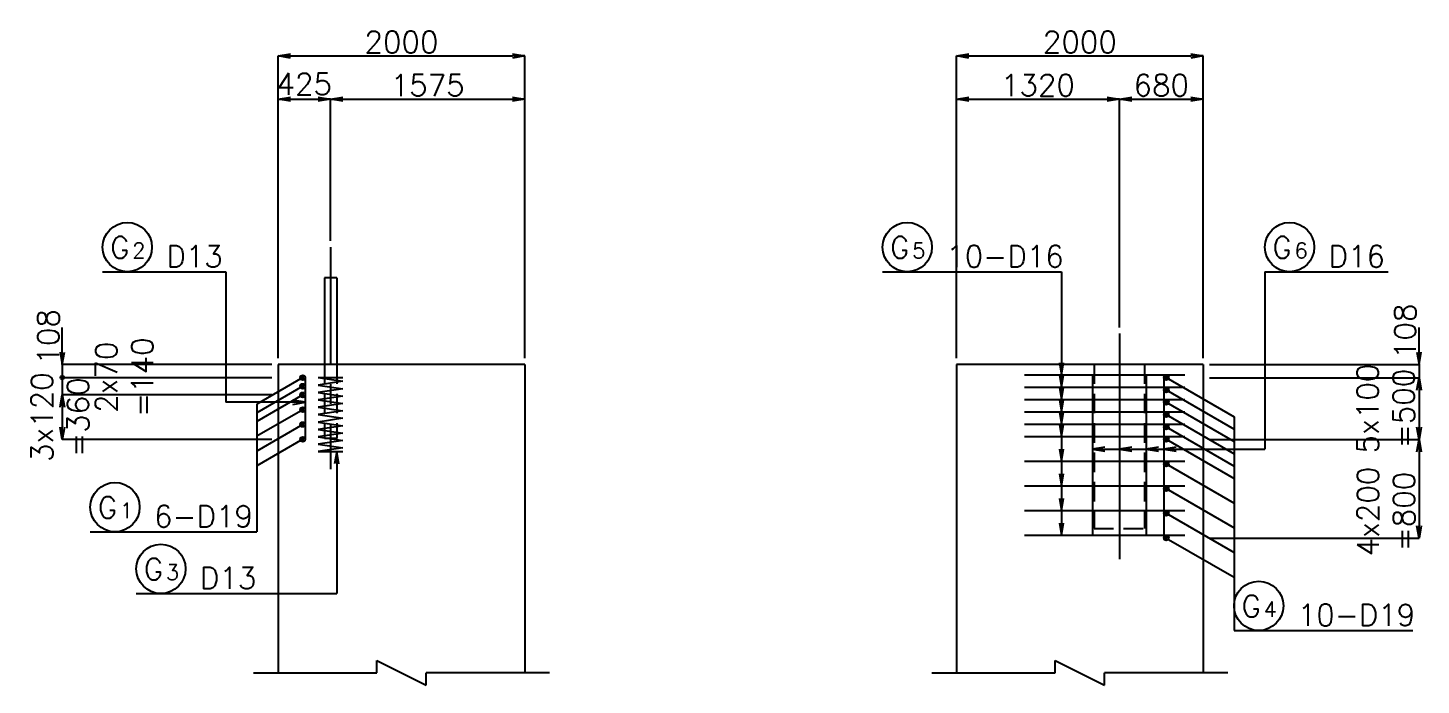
# Model space of a CAD drawing. Extents: x -19525 to 20025, y -14225 to 14225.
# Drawn here: x -4779 to 6517, y -3250 to 2077 of the extents above; entities that cross this region are included whole.
import ezdxf

# ---------------------------------------------------------------- set-up
doc = ezdxf.new("R2010")
doc.units = 0
doc.header["$PDMODE"] = 35
doc.linetypes.add('CENTER2', pattern=[28.575, 19.05, -3.175, 3.175, -3.175])
doc.linetypes.add('HIDDEN2', pattern=[4.7625, 3.175, -1.5875])
doc.layers.get('0').update_dxf_attribs({"linetype": 'CONTINUOUS'})
doc.layers.get('DEFPOINTS').update_dxf_attribs({"linetype": 'CONTINUOUS'})
for name, color, linetype in [('DIM-01', 2, 'CONTINUOUS'), ('DIM-02', 2, 'CONTINUOUS'), ('GAIKEI-01', 7, 'CONTINUOUS'), ('TEKKIN-01', 3, 'CONTINUOUS'), ('TEKKIN-02', 4, 'CONTINUOUS')]:
    doc.layers.add(name, color=color, linetype=linetype)
doc.styles.get("Standard").update_dxf_attribs({"font": 'txt.shx', "bigfont": 'bigfont.shx'})
doc.dimstyles.get("Standard").update_dxf_attribs({"dimscale": 50, "dimtxt": 3.5, "dimasz": 2, "dimexe": 0, "dimexo": 1, "dimgap": 0.5, "dimtad": 1, "dimdec": 0, "dimzin": 0, "dimtxsty": 'STANDARD', "dimblk1": 'OPEN', "dimblk2": 'OPEN', "dimsah": 1, "dimcen": 0, "dimclrd": 2, "dimclre": 2, "dimclrt": 6, "dimaunit": 1, "dimazin": 3, "dimtfac": 1, "dimtdec": 4, "dimtix": 1, "dimtofl": 0, "dimtmove": 0, "dimatfit": 3, "dimtolj": 1, "dimtzin": 0})

# ---------------------------------------------------------------- blocks, each defined once
blk = doc.blocks.new('_OPEN')
at = {"color": 0, "linetype": 'BYBLOCK'}
for p, q in [((-1, 0.17), (0, 0)), ((0, 0), (-1, -0.17)), ((0, 0), (-1, 0))]:
    blk.add_line(p, q, dxfattribs=at)
blk = doc.blocks.new('*D37')
at = {"color": 2, "linetype": 'BYBLOCK'}
for p, q in [((2750, -600), (2750, 1850)), ((2850, 1850), (4650, 1850)), ((4750, -600), (4750, 1850))]:
    blk.add_line(p, q, dxfattribs=at)
at = {"layer": 'DEFPOINTS', "color": 0, "linetype": 'BYBLOCK'}
for p in [(4750, 1850), (2750, -650), (4750, -650)]:
    blk.add_point(p, dxfattribs=at)
at = {"color": 2, "linetype": 'BYBLOCK', "xscale": 100, "yscale": 100, "zscale": 100, "rotation": 180}
blk.add_blockref('_OPEN', (2750, 1850), dxfattribs=at)
at = {"color": 2, "linetype": 'BYBLOCK', "xscale": 100, "yscale": 100, "zscale": 100}
blk.add_blockref('_OPEN', (4750, 1850), dxfattribs=at)
at = {"color": 6, "linetype": 'BYBLOCK', "insert": (3750, 1962.5), "char_height": 175, "attachment_point": 5}
blk.add_mtext('\\A1;2000', dxfattribs=at)
blk = doc.blocks.new('*D39')
at = {"color": 2, "linetype": 'BYBLOCK'}
blk.add_line((4170, 1500), (4650, 1500), dxfattribs=at)
at = {"layer": 'DEFPOINTS', "color": 0, "linetype": 'BYBLOCK'}
for p in [(4750, 1500), (4070, -400), (4750, -650)]:
    blk.add_point(p, dxfattribs=at)
at = {"color": 2, "linetype": 'BYBLOCK', "xscale": 100, "yscale": 100, "zscale": 100, "rotation": 180}
blk.add_blockref('_OPEN', (4070, 1500), dxfattribs=at)
at = {"color": 2, "linetype": 'BYBLOCK', "xscale": 100, "yscale": 100, "zscale": 100}
blk.add_blockref('_OPEN', (4750, 1500), dxfattribs=at)
at = {"color": 6, "linetype": 'BYBLOCK', "insert": (4410, 1612.5), "char_height": 175, "attachment_point": 5}
blk.add_mtext('\\A1;680', dxfattribs=at)
blk = doc.blocks.new('*D38')
at = {"color": 2, "linetype": 'BYBLOCK'}
for p, q in [((2850, 1500), (3970, 1500)), ((4070, -350), (4070, 1500))]:
    blk.add_line(p, q, dxfattribs=at)
at = {"layer": 'DEFPOINTS', "color": 0, "linetype": 'BYBLOCK'}
for p in [(4070, 1500), (4070, -400), (2750, -650)]:
    blk.add_point(p, dxfattribs=at)
at = {"color": 2, "linetype": 'BYBLOCK', "xscale": 100, "yscale": 100, "zscale": 100, "rotation": 180}
blk.add_blockref('_OPEN', (2750, 1500), dxfattribs=at)
at = {"color": 2, "linetype": 'BYBLOCK', "xscale": 100, "yscale": 100, "zscale": 100}
blk.add_blockref('_OPEN', (4070, 1500), dxfattribs=at)
at = {"color": 6, "linetype": 'BYBLOCK', "insert": (3410, 1612.5), "char_height": 175, "attachment_point": 5}
blk.add_mtext('\\A1;1320', dxfattribs=at)
blk = doc.blocks.new('*D34')
at = {"color": 2, "linetype": 'BYBLOCK'}
blk.add_line((-2225, 1500), (-850, 1500), dxfattribs=at)
at = {"layer": 'DEFPOINTS', "color": 0, "linetype": 'BYBLOCK'}
for p in [(-750, 1500), (-2325, 300), (-750, -650)]:
    blk.add_point(p, dxfattribs=at)
at = {"color": 2, "linetype": 'BYBLOCK', "xscale": 100, "yscale": 100, "zscale": 100, "rotation": 180}
blk.add_blockref('_OPEN', (-2325, 1500), dxfattribs=at)
at = {"color": 2, "linetype": 'BYBLOCK', "xscale": 100, "yscale": 100, "zscale": 100}
blk.add_blockref('_OPEN', (-750, 1500), dxfattribs=at)
at = {"color": 6, "linetype": 'BYBLOCK', "insert": (-1537.5, 1612.5), "char_height": 175, "attachment_point": 5}
blk.add_mtext('\\A1;1575', dxfattribs=at)
blk = doc.blocks.new('*D35')
at = {"color": 2, "linetype": 'BYBLOCK'}
for p, q in [((-2650, 1500), (-2425, 1500)), ((-2325, 350), (-2325, 1500))]:
    blk.add_line(p, q, dxfattribs=at)
at = {"layer": 'DEFPOINTS', "color": 0, "linetype": 'BYBLOCK'}
for p in [(-2325, 1500), (-2325, 300), (-2750, -650)]:
    blk.add_point(p, dxfattribs=at)
at = {"color": 2, "linetype": 'BYBLOCK', "xscale": 100, "yscale": 100, "zscale": 100, "rotation": 180}
blk.add_blockref('_OPEN', (-2750, 1500), dxfattribs=at)
at = {"color": 2, "linetype": 'BYBLOCK', "xscale": 100, "yscale": 100, "zscale": 100}
blk.add_blockref('_OPEN', (-2325, 1500), dxfattribs=at)
at = {"color": 6, "linetype": 'BYBLOCK', "insert": (-2538, 1622), "char_height": 175, "attachment_point": 5}
blk.add_mtext('\\A1;425', dxfattribs=at)
blk = doc.blocks.new('*D36')
at = {"color": 2, "linetype": 'BYBLOCK'}
for p, q in [((-2750, -600), (-2750, 1850)), ((-2650, 1850), (-850, 1850)), ((-750, -600), (-750, 1850))]:
    blk.add_line(p, q, dxfattribs=at)
at = {"layer": 'DEFPOINTS', "color": 0, "linetype": 'BYBLOCK'}
for p in [(-750, 1850), (-2750, -650), (-750, -650)]:
    blk.add_point(p, dxfattribs=at)
at = {"color": 2, "linetype": 'BYBLOCK', "xscale": 100, "yscale": 100, "zscale": 100, "rotation": 180}
blk.add_blockref('_OPEN', (-2750, 1850), dxfattribs=at)
at = {"color": 2, "linetype": 'BYBLOCK', "xscale": 100, "yscale": 100, "zscale": 100}
blk.add_blockref('_OPEN', (-750, 1850), dxfattribs=at)
at = {"color": 6, "linetype": 'BYBLOCK', "insert": (-1750, 1962.5), "char_height": 175, "attachment_point": 5}
blk.add_mtext('\\A1;2000', dxfattribs=at)
blk = doc.blocks.new('*D122')
at = {"color": 2, "linetype": 'BYBLOCK'}
blk.add_line((-2800, -650), (-4500, -650), dxfattribs=at)
at = {"layer": 'DEFPOINTS', "color": 0, "linetype": 'BYBLOCK'}
for p in [(-2750, -650), (-4500, -758), (-2750, -758)]:
    blk.add_point(p, dxfattribs=at)
at = {"color": 6, "linetype": 'BYBLOCK', "insert": (-4613, -427), "char_height": 175, "attachment_point": 5, "rotation": 90}
blk.add_mtext('\\A1;108', dxfattribs=at)
blk = doc.blocks.new('*D123')
at = {"color": 2, "linetype": 'BYBLOCK'}
blk.add_line((-2800, -758), (-4500, -758), dxfattribs=at)
at = {"layer": 'DEFPOINTS', "color": 0, "linetype": 'BYBLOCK'}
for p in [(-2750, -758), (-4500, -898), (-2750, -898)]:
    blk.add_point(p, dxfattribs=at)
at = {"color": 6, "linetype": 'BYBLOCK', "insert": (-3996, -754), "char_height": 175, "attachment_point": 5, "rotation": 90}
blk.add_mtext('\\A1;2x70\\P=140', dxfattribs=at)
blk = doc.blocks.new('*D125')
at = {"color": 2, "linetype": 'BYBLOCK'}
for p, q in [((-2800, -898), (-4500, -898)), ((-4500, -998), (-4500, -1158)), ((-2800, -1258), (-4500, -1258))]:
    blk.add_line(p, q, dxfattribs=at)
at = {"layer": 'DEFPOINTS', "color": 0, "linetype": 'BYBLOCK'}
for p in [(-2750, -898), (-4500, -1258), (-2750, -1258)]:
    blk.add_point(p, dxfattribs=at)
at = {"color": 2, "linetype": 'BYBLOCK', "xscale": 100, "yscale": 100, "zscale": 100}
for p, rotation in [((-4500, -898), 90.00000000000006), ((-4500, -1258), 270.0000000000001)]:
    blk.add_blockref('_OPEN', p, dxfattribs=dict(at, rotation=rotation))
at = {"color": 6, "linetype": 'BYBLOCK', "insert": (-4518, -1078), "char_height": 175, "attachment_point": 5, "rotation": 90}
blk.add_mtext('\\A1;3x120\\P=360', dxfattribs=at)
blk = doc.blocks.new('*D126')
at = {"color": 2, "linetype": 'BYBLOCK'}
blk.add_line((4800, -650), (6500, -650), dxfattribs=at)
at = {"layer": 'DEFPOINTS', "color": 0, "linetype": 'BYBLOCK'}
for p in [(4750, -650), (4750, -758), (6500, -758)]:
    blk.add_point(p, dxfattribs=at)
at = {"color": 6, "linetype": 'BYBLOCK', "insert": (6387, -382), "char_height": 175, "attachment_point": 5, "rotation": 90}
blk.add_mtext('\\A1;108', dxfattribs=at)
blk = doc.blocks.new('*D127')
at = {"color": 2, "linetype": 'BYBLOCK'}
for p, q in [((4800, -758), (6500, -758)), ((6500, -858), (6500, -1158))]:
    blk.add_line(p, q, dxfattribs=at)
at = {"layer": 'DEFPOINTS', "color": 0, "linetype": 'BYBLOCK'}
for p in [(4750, -758), (4750, -1258), (6500, -1258)]:
    blk.add_point(p, dxfattribs=at)
at = {"color": 2, "linetype": 'BYBLOCK', "xscale": 100, "yscale": 100, "zscale": 100}
for p, rotation in [((6500, -758), 90.00000000000006), ((6500, -1258), 270.0000000000001)]:
    blk.add_blockref('_OPEN', p, dxfattribs=dict(at, rotation=rotation))
at = {"color": 6, "linetype": 'BYBLOCK', "insert": (6229, -1008), "char_height": 175, "attachment_point": 5, "rotation": 90}
blk.add_mtext('\\A1;5x100\\P=500', dxfattribs=at)
blk = doc.blocks.new('*D128')
at = {"color": 2, "linetype": 'BYBLOCK'}
for p, q in [((4800, -1258), (6500, -1258)), ((6500, -1358), (6500, -1958)), ((4800, -2058), (6500, -2058))]:
    blk.add_line(p, q, dxfattribs=at)
at = {"layer": 'DEFPOINTS', "color": 0, "linetype": 'BYBLOCK'}
for p in [(4750, -1258), (4750, -2058), (6500, -2058)]:
    blk.add_point(p, dxfattribs=at)
at = {"color": 2, "linetype": 'BYBLOCK', "xscale": 100, "yscale": 100, "zscale": 100}
for p, rotation in [((6500, -1258), 90.00000000000006), ((6500, -2058), 270.0000000000001)]:
    blk.add_blockref('_OPEN', p, dxfattribs=dict(at, rotation=rotation))
at = {"color": 6, "linetype": 'BYBLOCK', "insert": (6232, -1843), "char_height": 175, "attachment_point": 5, "rotation": 90}
blk.add_mtext('\\A1;4x200\\P=800', dxfattribs=at)

msp = doc.modelspace()

# ---------------------------------------------------------------- linework, layer by layer
at = {"layer": 'DIM-01'}
for p, q in [((-4500, -650), (-4500, -350)), ((6500, -650), (6500, -350)), ((-4500, -650), (-4500, -757.5)), ((6500, -650), (6500, -757.5)), ((-4500, -757.5), (-4500, -897.5))]:
    msp.add_line(p, q, dxfattribs=at)
for radius in [15, 7.5]:
    msp.add_circle((-4500, -757.5), radius, dxfattribs=at)
at = {"layer": 'DIM-02'}
for p, q in [((-4172.5, 100), (-3172.5, 100)), ((-3172.5, 100), (-3172.5, -957.5)), ((2150.5, 100), (3600.5, 100)), ((5250, 100), (6250, 100)), ((-2550.5, -757.5), (-2922.5, -972.3)), ((4450.5, -757.5), (5000, -1074.8)), ((-2550.5, -827.5), (-2922.5, -1042.3)), ((-2550.5, -897.5), (-2922.5, -1112.3)), ((4450.5, -857.5), (5000, -1174.8)), ((-2530.5, -957.5), (-3172.5, -957.5)), ((-2922.5, -972.3), (-2922.5, -2007.5)), ((4450.5, -957.5), (5000, -1274.8)), ((-2550.5, -1017.5), (-2922.5, -1232.3)), ((4450.5, -1057.5), (5000, -1374.8)), ((-2550.5, -1137.5), (-2922.5, -1352.3)), ((4450.5, -1157.5), (5000, -1474.8)), ((-2550.5, -1257.5), (-2922.5, -1472.3)), ((3851.8, -1337.5), (5250, -1337.5)), ((4450.5, -1257.5), (5000, -1574.8)), ((-2275, -1357.5), (-2275, -2507.5)), ((4450.5, -1457.5), (5000, -1774.8)), ((4450.5, -1657.5), (5000, -1974.8)), ((4450.5, -1857.5), (5000, -2174.8)), ((-4272.5, -2007.5), (-2922.5, -2007.5)), ((4450.5, -2057.5), (5000, -2374.8)), ((-3900, -2507.5), (-2950, -2507.5)), ((-2950, -2507.5), (-2275, -2507.5)), ((5000, -2807.5), (6450, -2807.5))]:
    msp.add_line(p, q, dxfattribs=at)
at = {"layer": 'DIM-02', "ltscale": 100}
for p, q in [((3600.5, 100), (3600.5, -2037.5)), ((5250, 100), (5250, -1337.5)), ((5000, -1074.8), (5000, -2807.5))]:
    msp.add_line(p, q, dxfattribs=at)
at = {"layer": 'DIM-02'}
for centre in [(-3972.5, 300), (2350.5, 300), (5450, 300), (-4072.5, -1807.5), (-3700, -2307.5), (5200, -2607.5)]:
    msp.add_circle(centre, 200, dxfattribs=at)
at = {"layer": 'GAIKEI-01', "color": 2, "linetype": 'CENTER2', "ltscale": 50}
for p, q in [((-2325, 300), (-2325, -1500)), ((4070, -400), (4070, -2230))]:
    msp.add_line(p, q, dxfattribs=at)
at = {"layer": 'GAIKEI-01'}
for p, q in [((-2375, 50), (-2375, -650)), ((-2275, 50), (-2275, -650))]:
    msp.add_line(p, q, dxfattribs=at)
at = {"layer": 'GAIKEI-01', "ltscale": 100}
for p, q in [((-2275, 50), (-2375, 50)), ((-2750, -650), (-2750, -3150)), ((-750, -650), (-2750, -650)), ((-750, -650), (-750, -3150)), ((2750, -650), (2750, -3150)), ((4750, -650), (2750, -650)), ((4750, -650), (4750, -3150))]:
    msp.add_line(p, q, dxfattribs=at)
at = {"layer": 'GAIKEI-01', "linetype": 'HIDDEN2', "ltscale": 50}
for p, q in [((-2375, -650), (-2375, -1250)), ((-2275, -650), (-2275, -1250)), ((3865, -650), (3865, -1980)), ((4275, -650), (4275, -1980)), ((-2275, -1250), (-2375, -1250)), ((3865, -1980), (4275, -1980))]:
    msp.add_line(p, q, dxfattribs=at)
at = {"layer": 'GAIKEI-01', "color": 2}
for p, q in [((-2950, -3150), (-1950, -3150)), ((-1950, -3050), (-1550, -3250)), ((-1950, -3150), (-1950, -3050)), ((-550, -3150), (-1550, -3150)), ((-1550, -3250), (-1550, -3150)), ((2550, -3150), (3550, -3150)), ((3550, -3050), (3950, -3250)), ((3550, -3150), (3550, -3050)), ((4950, -3150), (3950, -3150)), ((3950, -3250), (3950, -3150))]:
    msp.add_line(p, q, dxfattribs=at)
at = {"layer": 'TEKKIN-01'}
for p, q in [((-2425, -757.5), (-2225, -787.5)), ((-2425, -757.5), (-2225, -757.5)), ((-2225, -787.5), (-2425, -817.5)), ((-2425, -817.5), (-2225, -847.5)), ((-2225, -847.5), (-2425, -877.5)), ((-2425, -877.5), (-2225, -907.5)), ((-2225, -907.5), (-2425, -937.5)), ((-2425, -937.5), (-2225, -967.5)), ((-2225, -967.5), (-2425, -997.5)), ((-2425, -997.5), (-2225, -1027.5)), ((-2225, -1027.5), (-2425, -1057.5)), ((-2425, -1057.5), (-2225, -1087.5)), ((-2225, -1087.5), (-2425, -1117.5)), ((-2425, -1117.5), (-2225, -1147.5)), ((-2225, -1147.5), (-2425, -1177.5)), ((-2425, -1177.5), (-2225, -1207.5)), ((-2225, -1207.5), (-2425, -1237.5)), ((-2425, -1237.5), (-2225, -1267.5)), ((-2225, -1267.5), (-2425, -1297.5)), ((-2425, -1297.5), (-2225, -1327.5)), ((-2225, -1327.5), (-2425, -1357.5)), ((-2425, -1357.5), (-2225, -1357.5))]:
    msp.add_line(p, q, dxfattribs=at)
at = {"layer": 'TEKKIN-01', "ltscale": 100}
for p, q in [((4600.5, -737.5), (3300.5, -737.5)), ((4600.5, -837.5), (3300.5, -837.5)), ((4600.5, -937.5), (3300.5, -937.5)), ((4600.5, -1037.5), (3300.5, -1037.5)), ((4600.5, -1137.5), (3300.5, -1137.5)), ((4600.5, -1237.5), (3300.5, -1237.5)), ((4600.5, -1437.5), (3300.5, -1437.5)), ((4600.5, -1637.5), (3300.5, -1637.5)), ((4600.5, -1837.5), (3300.5, -1837.5)), ((4600.5, -2037.5), (3300.5, -2037.5))]:
    msp.add_line(p, q, dxfattribs=at)
at = {"layer": 'TEKKIN-01'}
for centre, radius in [((-2550.5, -757.5), 20), ((-2550.5, -757.5), 10), ((4450.5, -757.5), 20), ((4450.5, -757.5), 10), ((-2550.5, -827.5), 20), ((-2550.5, -897.5), 20), ((-2550.5, -827.5), 10), ((-2550.5, -897.5), 10), ((4450.5, -857.5), 20), ((4450.5, -857.5), 10), ((-2550.5, -1017.5), 20), ((-2550.5, -1017.5), 10), ((4450.5, -957.5), 20), ((4450.5, -957.5), 10), ((-2550.5, -1137.5), 20), ((-2550.5, -1137.5), 10), ((4450.5, -1057.5), 20), ((4450.5, -1057.5), 10), ((-2550.5, -1257.5), 20), ((4450.5, -1157.5), 20), ((4450.5, -1257.5), 20), ((4450.5, -1157.5), 10), ((-2550.5, -1257.5), 10), ((4450.5, -1257.5), 10), ((4450.5, -1457.5), 20), ((4450.5, -1457.5), 10), ((4450.5, -1657.5), 20), ((4450.5, -1657.5), 10), ((4450.5, -1857.5), 20), ((4450.5, -1857.5), 10), ((4450.5, -2057.5), 20), ((4450.5, -2057.5), 10)]:
    msp.add_circle(centre, radius, dxfattribs=at)
at = {"layer": 'TEKKIN-02'}
msp.add_line((-2530.5, -757.5), (-2530.5, -1257.5), dxfattribs=at)
at = {"layer": 'TEKKIN-02', "ltscale": 100}
for p, q in [((3851.8, -737.5), (3851.8, -2037.5)), ((4070, -737.5), (4070, -2037.5)), ((4288.2, -737.5), (4288.2, -2037.5)), ((4430.5, -737.5), (4430.5, -2037.5))]:
    msp.add_line(p, q, dxfattribs=at)

# ---------------------------------------------------------------- block references
at = {"layer": 'DIM-01', "xscale": -100, "yscale": 100, "zscale": 100, "rotation": 90.0000000000005}
for p in [(-4500, -650), (6500, -650)]:
    msp.add_blockref('_OPEN', p, dxfattribs=at)
at = {"layer": 'DIM-02', "xscale": -100, "yscale": 100, "zscale": 100}
for p, rotation in [((3600.5, -737.5), 89.99999999999952), ((3600.5, -837.5), 89.99999999999952), ((3600.5, -937.5), 89.99999999999952), ((-2530.5, -957.5), 180.0000000000005), ((3600.5, -1037.5), 89.99999999999952), ((3600.5, -1137.5), 89.99999999999952), ((3600.5, -1237.5), 89.99999999999952), ((3600.5, -1437.5), 89.99999999999952), ((-2275, -1357.5), 270.0000000000005), ((3600.5, -1637.5), 89.99999999999952), ((3600.5, -1837.5), 89.99999999999952), ((3600.5, -2037.5), 89.99999999999952)]:
    msp.add_blockref('_OPEN', p, dxfattribs=dict(at, rotation=rotation))
for p in [(3851.8, -1337.5), (4070, -1337.5), (4288.2, -1337.5), (4430.5, -1337.5)]:
    msp.add_blockref('_OPEN', p, dxfattribs=at)

# ---------------------------------------------------------------- texts
at = {"layer": 'DIM-02', "color": 6}
for s, height, p in [('G', 175, (-4112.3, 210)), ('G', 175, (2210.7, 210)), ('G', 175, (5310.2, 210)), ('2', 125, (-3932.3, 210)), ('D13', 175, (-3656.3, 138.4)), ('5', 125, (2390.7, 210)), ('10-D16', 175, (2666.7, 138.4)), ('6', 125, (5490.2, 210)), ('D16', 175, (5766.2, 138.4)), ('G', 175, (-4212.3, -1897.5)), ('1', 125, (-4032.3, -1897.5)), ('6-D19', 175, (-3756.3, -1969.1)), ('G', 175, (-3839.8, -2397.5)), ('3', 125, (-3659.8, -2397.5)), ('D13', 175, (-3383.8, -2469.1)), ('G', 175, (5060.2, -2697.5)), ('4', 125, (5240.2, -2697.5)), ('10-D19', 175, (5516.2, -2769.1))]:
    msp.add_text(s, height=height, dxfattribs=at).set_placement(p)

# ---------------------------------------------------------------- dimensions: what is measured, and where the dimension line sits
at = {"layer": 'DIM-01'}
for base, p1, p2, override, picture, middle in [((-750, 1850), (-2750, -650), (-750, -650), {"dimblk1": 'OPEN', "dimblk2": 'OPEN'}, '*D36', (-1750, 1962.5)), ((4750, 1850), (2750, -650), (4750, -650), {"dimblk1": 'OPEN', "dimblk2": 'OPEN'}, '*D37', (3750, 1962.5)), ((-750, 1500), (-2325, 300), (-750, -650), {"dimblk1": 'OPEN', "dimblk2": 'OPEN', "dimse1": 1, "dimse2": 1}, '*D34', (-1537.5, 1612.5)), ((4070, 1500), (2750, -650), (4070, -400), {"dimblk1": 'OPEN', "dimblk2": 'OPEN', "dimse1": 1}, '*D38', (3410, 1612.5)), ((4750, 1500), (4070, -400), (4750, -650), {"dimblk1": 'OPEN', "dimblk2": 'OPEN', "dimse1": 1, "dimse2": 1}, '*D39', (4410, 1612.5))]:
    dim = msp.add_linear_dim(base=base, p1=p1, p2=p2, angle=0, dimstyle='STANDARD', override=override, dxfattribs=at)
    dim.commit()
    dim.dimension.update_dxf_attribs({"geometry": picture, "text_midpoint": middle})
for base, p1, p2, angle, override, picture, middle in [((-2325, 1500), (-2750, -650), (-2325, 300), 0, {"dimblk1": 'OPEN', "dimblk2": 'OPEN', "dimse1": 1}, '*D35', (-2537.5, 1622.4)), ((-4500, -757.5), (-2750, -650), (-2750, -757.5), 90, {"dimblk1": 'OPEN', "dimblk2": 'OPEN', "dimse2": 1}, '*D122', (-4612.5, -427.3594067)), ((6500, -757.5), (4750, -650), (4750, -757.5), 90, {"dimblk1": 'OPEN', "dimblk2": 'OPEN', "dimse2": 1}, '*D126', (6387.5, -382.1113623))]:
    dim = msp.add_linear_dim(base=base, p1=p1, p2=p2, angle=angle, dimstyle='STANDARD', override=override, dxfattribs=at)
    dim.commit()
    dim.dimension.update_dxf_attribs({"geometry": picture, "text_midpoint": middle, "dimtype": 160})
for base, p1, p2, text, override, picture, middle in [((-4500, -897.5), (-2750, -757.5), (-2750, -897.5), '2x70\\X=<>', {"dimblk1": 'OPEN', "dimblk2": 'OPEN', "dimse2": 1}, '*D123', (-3996, -753.8)), ((6500, -1257.5), (4750, -757.5), (4750, -1257.5), '5x100\\X=<>', {"dimblk1": 'OPEN', "dimblk2": 'OPEN', "dimse2": 1}, '*D127', (6229.3, -1007.5)), ((-4500, -1257.5), (-2750, -897.5), (-2750, -1257.5), '3x120\\X=<>', {"dimblk1": 'OPEN', "dimblk2": 'OPEN'}, '*D125', (-4517.8, -1077.5)), ((6500, -2057.5), (4750, -1257.5), (4750, -2057.5), '4x200\\X=<>', {"dimblk1": 'OPEN', "dimblk2": 'OPEN'}, '*D128', (6231.9, -1843.1))]:
    dim = msp.add_linear_dim(base=base, p1=p1, p2=p2, angle=90, text=text, dimstyle='STANDARD', override=override, dxfattribs=at)
    dim.commit()
    dim.dimension.update_dxf_attribs({"geometry": picture, "text_midpoint": middle, "dimtype": 160})

doc.saveas('drawing.dxf')
